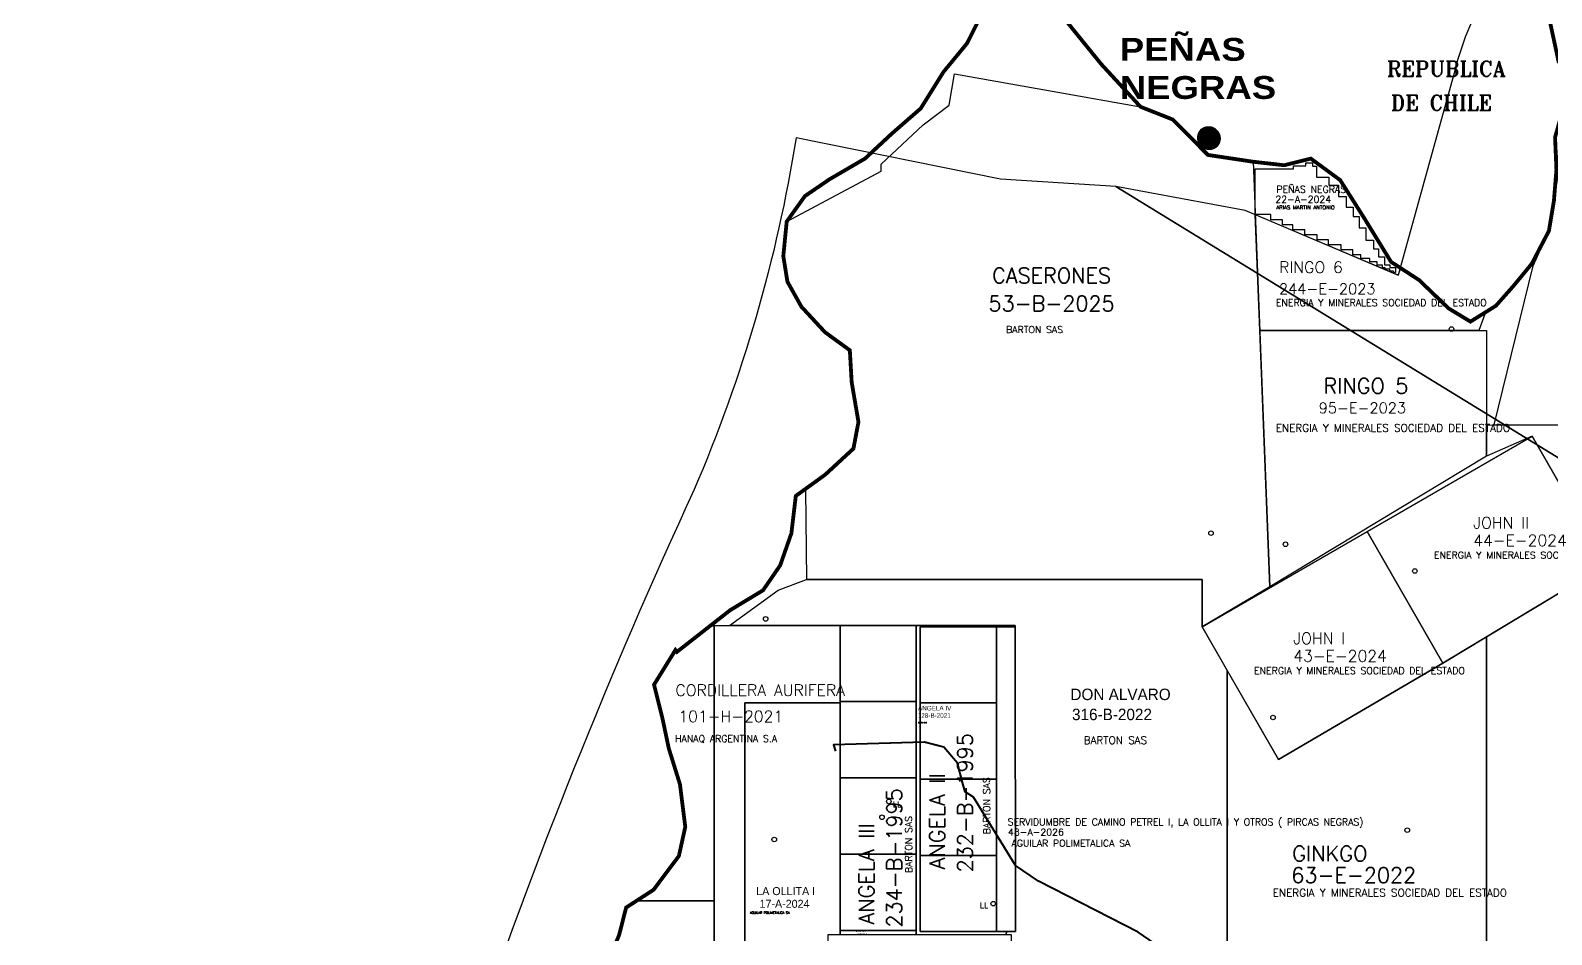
# Model space of a CAD drawing. Header units: metres. Extents: x -4406421 to 6012633, y 6449185 to 13337258.
# Drawn here: x 2442539 to 2462495, y 6870754 to 6882612 of the extents above; entities that cross this region are included whole.
import ezdxf

# ---------------------------------------------------------------- set-up
doc = ezdxf.new("R2010")
doc.units = ezdxf.units.M
doc.header["$LTSCALE"] = 20
doc.header["$MEASUREMENT"] = 0
doc.linetypes.add('CENTER', pattern=[2, 1.25, -0.25, 0.25, -0.25])
for name, color, linetype in [('CATEOS', 7, 'CONTINUOUS'), ('LIMDEP', 9, 'CONTINUOUS'), ('LIMITES', 119, 'CONTINUOUS'), ('MANIFEST', 1, 'CONTINUOUS'), ('MANIFEST-TEMP', 3, 'CONTINUOUS'), ('MINAS', 76, 'CONTINUOUS'), ('SERVIDUMBRE', 44, 'CONTINUOUS')]:
    doc.layers.add(name, color=color, linetype=linetype)
doc.layers.add('DEMASIA', color=7, linetype='CONTINUOUS', true_color=0xdefd91)
doc.layers.add('TITULARES', color=7, linetype='CONTINUOUS', true_color=0x04fbc6)
doc.styles.add('ROMANS', font='romans.shx', dxfattribs={"oblique": 1.17516e-08, "height": 3})
doc.styles.add('ROMANT', font='romant', dxfattribs={"height": 1400})

msp = doc.modelspace()

# ---------------------------------------------------------------- hatches: boundary and pattern name
at = {"layer": 'MANIFEST-TEMP', "ltscale": 100}
h = msp.add_hatch(dxfattribs=at)
h.set_pattern_fill('ANSI31', style=0)
h.set_pattern_definition([(45, (0, 0), (-0.0883883476483, 0.0883883476483), [])])
h.paths.add_polyline_path([(2457850, 6881200, 1), (2458150, 6881200, 1)])

# ---------------------------------------------------------------- linework, layer by layer
at = {"layer": 'CATEOS', "color": 0, "ltscale": 100}
for points in [[(2466404, 6885073), (2463843, 6879528), (2464147, 6879528), (2464147, 6877436), (2461742, 6877440), (2462252, 6879523), (2462460, 6879982), (2462593, 6880785), (2462541, 6881211), (2462832, 6881958), (2462587, 6882203), (2462472, 6882736), (2462595, 6883100), (2462798, 6883205), (2463141, 6883240), (2464092, 6883563), (2464852, 6884061), (2465445, 6884381), (2465527, 6884501)], [(2458608, 6880795), (2459109, 6880795), (2459109, 6880836), (2459273, 6880836), (2459273, 6880874), (2459359, 6880874), (2459359, 6880834), (2459413, 6880834), (2459413, 6880688), (2459574, 6880688), (2459574, 6880583), (2459699, 6880583), (2459699, 6880436), (2459801, 6880436), (2459801, 6880294), (2459894, 6880294), (2459894, 6880170), (2459972, 6880170), (2459972, 6880025), (2460057, 6880025), (2460057, 6879861), (2460159, 6879861), (2460159, 6879749), (2460223, 6879749), (2460223, 6879643), (2460303, 6879643), (2460303, 6879539), (2460372, 6879539), (2460372, 6879502), (2460447, 6879502), (2460447, 6879437), (2460423, 6879437), (2460423, 6879455), (2460374, 6879455), (2460374, 6879480), (2460314, 6879480), (2460314, 6879500), (2460275, 6879500), (2460275, 6879534), (2460207, 6879534), (2460207, 6879576), (2460113, 6879576), (2460113, 6879622), (2459994, 6879622), (2459994, 6879669), (2459890, 6879669), (2459890, 6879735), (2459735, 6879735), (2459735, 6879801), (2459568, 6879801), (2459568, 6879865), (2459420, 6879865), (2459420, 6879933), (2459259, 6879933), (2459259, 6879998), (2459100, 6879998), (2459100, 6880061), (2458966, 6880061), (2458966, 6880129), (2458813, 6880129), (2458813, 6880196), (2458608, 6880196)]]:
    msp.add_lwpolyline(points, close=True, dxfattribs=at)
at = {"layer": 'CATEOS', "ltscale": 100}
msp.add_lwpolyline([(2451509, 6871197), (2450492, 6871197), (2450714, 6871341), (2451046, 6871784), (2451130, 6872166), (2451060, 6872725), (2450914, 6873194), (2450827, 6873606), (2450720, 6874031), (2451001, 6874486), (2451020, 6874461), (2451458, 6874804), (2451509, 6874804)], close=True, dxfattribs=at)
at = {"layer": 'DEMASIA', "ltscale": 100}
for points in [[(2454161, 6874809), (2455459, 6874809), (2455459, 6874792), (2454211, 6874792), (2454211, 6870792), (2455342, 6870792), (2455341, 6870752), (2454161, 6870752)], [(2453161, 6870809), (2454161, 6870809), (2454161, 6870752), (2453161, 6870752)]]:
    msp.add_lwpolyline(points, close=True, dxfattribs=at)
at = {"layer": 'LIMDEP', "linetype": 'Continuous'}
for points in [[(2472327, 6898787, -0.094734), (2471572, 6897899), (2469637, 6896761, 0.219802), (2469009, 6896530), (2469222, 6894158), (2469191, 6890922), (2469292, 6889737, -0.082175), (2468834, 6888328, -0.091789), (2467560, 6887139, -0.036991), (2464255, 6885168), (2462070, 6883643, 0.129481), (2461230, 6882100), (2460483, 6879404), (2458477, 6880251), (2456777, 6880566), (2497152, 6855817), (2552669, 6821184)], [(2497152, 6855817), (2456777, 6880566), (2455265, 6880661), (2452583, 6881205, -0.062635), (2451246, 6876589, 0.02599), (2448294, 6869217), (2446867, 6865886), (2445428, 6865502), (2444682, 6865466), (2442072, 6865830)]]:
    msp.add_lwpolyline(points, format="xyb", dxfattribs=at)
at = {"layer": 'LIMITES', "color": 0, "linetype": 'CENTER', "lineweight": 120, "ltscale": 1500, "const_width": 50, "flags": 128}
msp.add_lwpolyline([(2424952, 6792541), (2425040, 6793088), (2425230, 6793674), (2425697, 6793952), (2426234, 6794193), (2426423, 6794347), (2426432, 6794639), (2426163, 6794865), (2425982, 6795117), (2425780, 6795463), (2425775, 6795920), (2425866, 6796289), (2425937, 6796677), (2426291, 6796865), (2426497, 6797172), (2426477, 6797756), (2426431, 6798377), (2426431, 6798891), (2426531, 6799533), (2426463, 6799913), (2426162, 6800113), (2425823, 6800331), (2425328, 6800764), (2425145, 6801142), (2425153, 6801600), (2425123, 6801929), (2425149, 6802387), (2425248, 6802629), (2425493, 6802854), (2425443, 6803329), (2425446, 6803609), (2425486, 6803952), (2425716, 6804354), (2426258, 6804779), (2426725, 6805019), (2426956, 6805390), (2427093, 6805569), (2427325, 6805858), (2427168, 6806192), (2427024, 6806565), (2426848, 6806944), (2426839, 6807153), (2427246, 6807120), (2427682, 6807360), (2427799, 6807602), (2427757, 6807926), (2427670, 6808299), (2427532, 6808678), (2427450, 6809160), (2427617, 6809530), (2428003, 6809712), (2428411, 6809615), (2428870, 6809506), (2429108, 6809782), (2429243, 6810158), (2429467, 6810548), (2429621, 6810981), (2429877, 6811302), (2430159, 6811698), (2430348, 6812329), (2430400, 6812736), (2430542, 6813080), (2430816, 6813553), (2431046, 6814038), (2431130, 6814389), (2430963, 6815053), (2430893, 6815624), (2430926, 6816024), (2431029, 6816483), (2431163, 6816948), (2431554, 6817187), (2431889, 6817312), (2432153, 6817556), (2432353, 6817907), (2432877, 6818180), (2432748, 6818356), (2432264, 6818897), (2432052, 6819085), (2431850, 6819470), (2431642, 6819906), (2431435, 6820189), (2431077, 6820382), (2430775, 6820601), (2430359, 6820856), (2430066, 6820897), (2429718, 6820754), (2429460, 6820497), (2429082, 6820283), (2428700, 6820285), (2428432, 6820377), (2428232, 6820654), (2428104, 6821205), (2428430, 6821590), (2428901, 6822033), (2428999, 6822409), (2429133, 6822817), (2428976, 6823228), (2428738, 6823454), (2428746, 6823835), (2428855, 6824275), (2428711, 6824590), (2428669, 6824958), (2428492, 6825344), (2428462, 6825712), (2428573, 6826037), (2428802, 6826554), (2429020, 6826887), (2428876, 6827234), (2428826, 6827691), (2428731, 6828211), (2429004, 6828728), (2429228, 6829131), (2429356, 6829640), (2429379, 6829812), (2429861, 6830427), (2430338, 6830973), (2430725, 6831549), (2431126, 6832049), (2431494, 6832612), (2431705, 6833053), (2431960, 6833469), (2431621, 6833700), (2431375, 6834059), (2431281, 6834433), (2431369, 6835056), (2431386, 6835221), (2431573, 6835516), (2431845, 6836129), (2432238, 6836248), (2432663, 6836354), (2432957, 6836764), (2433357, 6837347), (2433707, 6837802), (2434086, 6838041), (2434435, 6838630), (2434529, 6839228), (2434498, 6839679), (2434529, 6840334), (2434408, 6840885), (2434460, 6841279), (2434499, 6841737), (2434744, 6841956), (2434873, 6842326), (2435071, 6842792), (2435385, 6843164), (2435494, 6843617), (2435858, 6843500), (2435992, 6843921), (2436120, 6844386), (2436137, 6844615), (2435757, 6844954), (2435519, 6845199), (2435235, 6845539), (2435036, 6845714), (2435140, 6846065), (2435144, 6846262), (2435007, 6846521), (2434972, 6846762), (2435519, 6847328), (2435669, 6847545), (2435277, 6847833), (2434988, 6848135), (2434728, 6848602), (2434959, 6849437), (2434923, 6849818), (2434881, 6850129), (2434453, 6850225), (2433987, 6850442), (2433710, 6850725), (2433593, 6850876), (2433774, 6851164), (2433910, 6851477), (2433850, 6851725), (2433891, 6852017), (2434077, 6852452), (2434181, 6852783), (2434453, 6852863), (2434712, 6853063), (2435011, 6853517), (2435377, 6853827), (2435770, 6853914), (2436341, 6854054), (2436645, 6854096), (2436994, 6854157), (2437342, 6854339), (2437453, 6854594), (2437615, 6854876), (2437702, 6855049), (2438048, 6855440), (2437987, 6855694), (2437707, 6855754), (2437313, 6855730), (2437130, 6856110), (2437068, 6856465), (2436918, 6856794), (2436687, 6857007), (2436386, 6857162), (2436138, 6857172), (2435938, 6857411), (2435999, 6857609), (2436418, 6858211), (2436540, 6858569), (2436275, 6858992), (2436353, 6859336), (2436598, 6859631), (2437028, 6859846), (2437407, 6860047), (2437837, 6860211), (2438151, 6860030), (2438478, 6859837), (2438714, 6859751), (2438916, 6859893), (2439137, 6860017), (2439357, 6860254), (2439821, 6860298), (2440318, 6860208), (2440719, 6860226), (2441169, 6860352), (2441799, 6860861), (2442181, 6861336), (2442379, 6861847), (2442500, 6862325), (2442707, 6862601), (2442567, 6863140), (2442731, 6863771), (2443162, 6863897), (2443665, 6864341), (2443980, 6864625), (2444301, 6864914), (2444641, 6865192), (2445034, 6865336), (2445440, 6865411), (2446119, 6865572), (2446542, 6865805), (2447150, 6866086), (2447657, 6866270), (2447964, 6866668), (2448500, 6867055), (2448761, 6867561), (2449031, 6867894), (2449294, 6868234), (2449112, 6868512), (2449020, 6868772), (2449290, 6869061), (2449580, 6869331), (2449724, 6869486), (2449925, 6869698), (2450108, 6870368), (2450263, 6870751), (2450354, 6871108), (2450714, 6871341), (2451046, 6871784), (2451130, 6872166), (2451060, 6872725), (2450914, 6873194), (2450827, 6873606), (2450720, 6874031), (2451001, 6874486), (2451020, 6874461), (2451720, 6875009), (2452150, 6875269), (2452375, 6875596), (2452522, 6876017), (2452580, 6876507), (2452965, 6876785), (2453336, 6877127), (2453402, 6877477), (2453313, 6877998), (2453289, 6878417), (2452962, 6878655), (2452653, 6878989), (2452470, 6879317), (2452416, 6879653), (2452461, 6880106), (2452699, 6880439), (2453021, 6880659), (2453489, 6880932), (2453841, 6881260), (2454219, 6881589), (2454519, 6882070), (2454826, 6882442), (2455000, 6882788), (2455301, 6883160), (2455722, 6883089), (2456101, 6882769), (2456586, 6882171), (2457102, 6881611), (2457524, 6881444), (2457987, 6880979), (2458580, 6880890), (2458988, 6880844), (2459337, 6880931), (2459722, 6880649), (2460033, 6880157), (2460390, 6879576), (2460756, 6879339), (2461142, 6878968), (2461431, 6878793), (2461765, 6879001), (2461998, 6879264), (2462236, 6879553), (2462460, 6879982), (2462526, 6880377), (2462559, 6880785), (2462541, 6881211), (2462639, 6881555), (2462832, 6881958), (2462587, 6882203), (2462472, 6882736), (2462595, 6883100), (2462798, 6883205), (2463141, 6883240), (2464092, 6883563), (2464547, 6883849), (2464837, 6884087), (2465445, 6884381), (2465607, 6884618), (2465992, 6884903), (2466404, 6885073), (2466860, 6885256), (2467305, 6885853), (2467869, 6886604), (2468031, 6886931), (2468141, 6887288), (2468360, 6887641), (2468528, 6887973), (2469000, 6888418), (2469339, 6888785), (2469981, 6889416), (2469971, 6889804), (2470181, 6890347), (2470384, 6890960), (2470408, 6891616), (2470153, 6892154), (2470291, 6892893), (2470419, 6893410), (2470646, 6894100), (2470736, 6894610), (2470954, 6895013), (2470606, 6895353), (2470601, 6895760), (2470958, 6896305), (2471608, 6896784), (2472118, 6897299), (2472761, 6897784), (2473167, 6897910), (2473637, 6898068), (2473903, 6898173), (2474177, 6898685), (2474162, 6898851), (2473820, 6899292), (2473649, 6899723), (2473533, 6900377), (2473613, 6901230), (2473843, 6901672), (2474146, 6902427), (2474787, 6902632), (2475196, 6903025), (2475193, 6903311), (2475296, 6904291), (2475479, 6904637), (2475791, 6905469), (2476176, 6905684), (2476769, 6905801), (2476741, 6906430), (2476832, 6907005), (2477298, 6907093), (2477745, 6906825), (2478251, 6906678), (2479129, 6907095), (2479838, 6907337), (2480622, 6907032), (2481424, 6907057), (2481904, 6906897), (2482065, 6906571), (2482815, 6906578), (2483189, 6907320), (2483642, 6907833), (2483792, 6908496), (2484715, 6909369), (2484729, 6910631), (2485045, 6911355), (2485827, 6912154), (2486927, 6913341), (2487989, 6914205), (2488092, 6915060), (2487497, 6916446), (2487465, 6916871), (2487173, 6917688), (2487801, 6918445), (2488312, 6918982), (2488910, 6919417), (2489332, 6920374), (2489024, 6920963), (2489145, 6921392), (2489646, 6921733), (2489591, 6922279), (2489864, 6922668), (2489884, 6923118), (2490178, 6923595), (2490251, 6924622), (2490742, 6925908), (2490831, 6926700), (2491238, 6927137), (2491363, 6928620), (2491558, 6930069), (2491622, 6930919), (2491783, 6931462), (2491535, 6932259), (2491761, 6932890), (2491842, 6933612), (2491346, 6934381), (2491720, 6934756), (2492713, 6935603), (2493667, 6935987), (2494925, 6936309), (2495544, 6936832), (2495544, 6936832), (2495652, 6937598), (2495875, 6938452), (2495859, 6939042), (2495355, 6939348), (2495101, 6939822), (2494611, 6939811), (2494452, 6940994), (2494580, 6941868), (2494637, 6942673), (2494730, 6943706), (2494914, 6944484), (2495035, 6945282), (2495079, 6946055)], dxfattribs=at)
at = {"layer": 'LIMITES', "linetype": 'CENTER', "ltscale": 1500, "const_width": 50, "flags": 128}
msp.add_lwpolyline([(2444301, 6864914), (2444641, 6865192), (2445034, 6865336), (2445440, 6865411), (2446119, 6865572), (2446542, 6865805), (2447150, 6866086), (2447657, 6866270), (2447964, 6866668), (2448500, 6867055), (2448761, 6867561), (2449031, 6867894), (2449294, 6868234), (2449112, 6868512), (2449020, 6868772), (2449290, 6869061), (2449580, 6869331), (2449724, 6869486), (2449925, 6869698), (2450108, 6870368), (2450263, 6870751), (2450354, 6871108), (2450714, 6871341), (2451046, 6871784), (2451130, 6872166), (2451060, 6872725), (2450914, 6873194), (2450827, 6873606), (2450720, 6874031), (2451001, 6874486), (2451020, 6874461), (2451720, 6875009), (2452150, 6875269), (2452375, 6875596), (2452522, 6876017), (2452580, 6876507), (2452965, 6876785), (2453336, 6877127), (2453402, 6877477), (2453313, 6877998), (2453289, 6878417), (2452962, 6878655), (2452653, 6878989), (2452470, 6879317), (2452416, 6879653), (2452461, 6880106), (2452699, 6880439), (2453021, 6880659), (2453489, 6880932), (2453841, 6881260), (2454219, 6881589), (2454519, 6882070), (2454826, 6882442), (2455000, 6882788), (2455301, 6883160), (2455722, 6883089), (2456101, 6882769), (2456586, 6882171), (2457102, 6881611), (2457524, 6881444), (2457987, 6880979)], dxfattribs=at)
at = {"layer": 'LIMITES', "ltscale": 1500, "const_width": 50, "flags": 128}
for points in [[(2450108, 6870368), (2450263, 6870751), (2450354, 6871108), (2450714, 6871341), (2451046, 6871784), (2451130, 6872166), (2451060, 6872725), (2450914, 6873194), (2450827, 6873606), (2450720, 6874031), (2451001, 6874486), (2451020, 6874461), (2451720, 6875009), (2452150, 6875269), (2452375, 6875596), (2452522, 6876017), (2452580, 6876507), (2452965, 6876785), (2453336, 6877127), (2453402, 6877477), (2453313, 6877998), (2453289, 6878417), (2452962, 6878655), (2452653, 6878989), (2452470, 6879317), (2452416, 6879653), (2452461, 6880106), (2452699, 6880439), (2453021, 6880659), (2453489, 6880932), (2453841, 6881260), (2454219, 6881589), (2454519, 6882070), (2454826, 6882442), (2455000, 6882788)], [(2456101, 6882769), (2456586, 6882171), (2457102, 6881611), (2457524, 6881444), (2457987, 6880979), (2458580, 6880890), (2458988, 6880844), (2459337, 6880931), (2459722, 6880649), (2460033, 6880157), (2460390, 6879576), (2460756, 6879339), (2461142, 6878968), (2461431, 6878793), (2461765, 6879001), (2461998, 6879264), (2462236, 6879553), (2462460, 6879982), (2462526, 6880377)], [(2462587, 6882203), (2462472, 6882736)]]:
    msp.add_lwpolyline(points, dxfattribs=at)
at = {"layer": 'MANIFEST', "color": 1, "ltscale": 100}
for points in [[(2454660, 6882045), (2457102, 6881611), (2457524, 6881444), (2457987, 6880979), (2458580, 6880891), (2458801, 6875314), (2457911, 6874792), (2457911, 6875410), (2452723, 6875410), (2452710, 6876587), (2452965, 6876786), (2453337, 6877128), (2453403, 6877478), (2453314, 6877998), (2453290, 6878418), (2452962, 6878656), (2452653, 6878989), (2452471, 6879318), (2452416, 6879654), (2452461, 6880106), (2453700, 6880765), (2453700, 6880858), (2454249, 6881374), (2454592, 6881632)], [(2458801, 6875313), (2458668, 6878677), (2461641, 6878677), (2461641, 6877028)], [(2458241, 6874218), (2458911, 6873052), (2461068, 6874315), (2461641, 6874659), (2461641, 6869792), (2458241, 6869792)]]:
    msp.add_lwpolyline(points, close=True, dxfattribs=at)
at = {"layer": 'MANIFEST', "ltscale": 100}
for points in [[(2458608, 6880196), (2460483, 6879404), (2460483, 6879404), (2460518, 6879495), (2460756, 6879339), (2461142, 6878968), (2461431, 6878793), (2461633, 6878924), (2461542, 6878677), (2458668, 6878677)], [(2456741, 6869792), (2461641, 6869792), (2461641, 6874659), (2463211, 6875603), (2462241, 6877292), (2461641, 6877028), (2461641, 6877440), (2464139, 6877436), (2464147, 6877292), (2462788, 6877292), (2462617, 6876929), (2465759, 6876929), (2465759, 6875054), (2462611, 6875054), (2462611, 6872054), (2467000, 6872054), (2467000, 6867397), (2464467, 6867397), (2464467, 6868792), (2456616, 6868792)], [(2460076, 6876042), (2462241, 6877292), (2463211, 6875603), (2461068, 6874315)], [(2457911, 6874792), (2460076, 6876042), (2461068, 6874315), (2458911, 6873052)], [(2451709, 6874809), (2452350, 6875269), (2452722, 6875409), (2457911, 6875409), (2457911, 6874792), (2458241, 6874218), (2458241, 6870652), (2455411, 6870652), (2455411, 6870752), (2455341, 6870752), (2455342, 6870792), (2455461, 6870792), (2455459, 6874792), (2455459, 6874792), (2455459, 6874809)], [(2451509, 6874809), (2453161, 6874809), (2453161, 6873792), (2451911, 6873792), (2451911, 6866792), (2453009, 6866802), (2453009, 6864809), (2451509, 6864809), (2451509, 6863815), (2455009, 6863815), (2455009, 6860823), (2454465, 6860823), (2454465, 6863323), (2446065, 6863323), (2446065, 6863492), (2447509, 6863492), (2447509, 6864492), (2449509, 6864492), (2449509, 6865492), (2450509, 6865492), (2450509, 6866492), (2451509, 6866492)], [(2451911, 6873792), (2453161, 6873792), (2453161, 6870752), (2453002, 6870752), (2453002, 6867652), (2453277, 6867652), (2453277, 6866822), (2453009, 6866816), (2453009, 6866802), (2451911, 6866792)]]:
    msp.add_lwpolyline(points, close=True, dxfattribs=at)
for centre in [(2461182, 6878696), (2460701, 6875522), (2452184, 6874894), (2458840, 6873600), (2453711, 6872292), (2452297, 6872000)]:
    msp.add_circle(centre, 30, dxfattribs=at)
at = {"layer": 'MANIFEST', "color": 1, "ltscale": 100}
for centre in [(2458027, 6876018), (2459005, 6875873), (2460602, 6872123)]:
    msp.add_circle(centre, 30, dxfattribs=at)
at = {"layer": 'MANIFEST-TEMP', "color": 5, "ltscale": 100}
msp.add_lwpolyline([(2451709, 6874809), (2452350, 6875269)], dxfattribs=at)
at = {"layer": 'MINAS', "ltscale": 100}
for points in [[(2453161, 6874809), (2454161, 6874809), (2454161, 6873809), (2453161, 6873809)], [(2454211, 6874792), (2455211, 6874792), (2455211, 6873792), (2454211, 6873792)], [(2455211, 6874792), (2455459, 6874792), (2455461, 6870792), (2455211, 6870792)], [(2453161, 6873809), (2454161, 6873809), (2454161, 6872809), (2453161, 6872809)], [(2454211, 6873792), (2455211, 6873792), (2455211, 6872792), (2454211, 6872792)], [(2453161, 6872809), (2454161, 6872809), (2454161, 6871809), (2453161, 6871809)], [(2454211, 6872792), (2455211, 6872792), (2455211, 6871792), (2454211, 6871792)], [(2453161, 6871809), (2454161, 6871809), (2454161, 6870809), (2453161, 6870809)], [(2454211, 6871792), (2455211, 6871792), (2455211, 6870792), (2454211, 6870792)], [(2450492, 6871197), (2451509, 6871197), (2451509, 6870492), (2450509, 6870492), (2450509, 6870156), (2450050, 6870156), (2450108, 6870368), (2450263, 6870751), (2450354, 6871108)]]:
    msp.add_lwpolyline(points, close=True, dxfattribs=at)
for centre in [(2453800, 6872500), (2455170, 6871159)]:
    msp.add_circle(centre, 30, dxfattribs=at)
at = {"layer": 'SERVIDUMBRE', "color": 33, "lineweight": 40, "ltscale": 100}
msp.add_lwpolyline([(2457281, 6870639), (2457070, 6870784), (2455764, 6871453), (2455462, 6871661), (2454912, 6872555), (2454802, 6872626), (2454765, 6872748), (2454703, 6873000), (2454521, 6873211), (2454266, 6873278), (2453075, 6873241), (2453100, 6873160)], dxfattribs=at)
at = {"layer": 'SERVIDUMBRE', "color": 42, "lineweight": 40, "ltscale": 100}
msp.add_lwpolyline([(2457281, 6870639), (2457070, 6870784), (2455764, 6871453), (2455462, 6871661), (2454912, 6872555), (2454802, 6872626), (2454765, 6872749), (2454702, 6873001), (2454521, 6873211), (2454269, 6873277), (2453075, 6873242), (2453100, 6873160)], dxfattribs=at)

# ---------------------------------------------------------------- texts
at = {"layer": 'CATEOS', "linetype": 'Continuous', "style": 'ROMANS', "oblique": 0}
for s, height, p in [('22-A-2024', 90, (2458871, 6880352)), ('PEÑAS NEGRAS', 90, (2458885, 6880483)), ('CORDILLERA AURIFERA', 150, (2451001, 6873884)), ('101-H-2021', 150, (2451039, 6873539))]:
    msp.add_text(s, height=height, dxfattribs=at).set_placement(p)
at = {"layer": 'DEMASIA'}
for s, height, p in [('ANGELA IV', 60, (2454183, 6873693)), ('128-B-2021', 60, (2454180, 6873597)), ('ANGELA V', 20, (2453369, 6870787)), ('129-B-2021', 20, (2453371, 6870756))]:
    msp.add_text(s, height=height, dxfattribs=at).set_placement(p)
at = {"layer": 'LIMITES', "linetype": 'Continuous', "style": 'ROMANT'}
for s, p in [('REPUBLICA ', (2460335, 6882010)), ('DE CHILE', (2460387, 6881563))]:
    msp.add_text(s, height=200, dxfattribs=at).set_placement(p)
at = {"layer": 'MANIFEST', "linetype": 'Continuous', "style": 'ROMANS', "oblique": 0}
for s, height, p in [('CASERONES', 200, (2455156, 6879298)), ('RINGO 6', 150, (2458921, 6879432)), ('244-E-2023', 140, (2458919, 6879153)), ('53-B-2025', 200, (2455108, 6878930)), ('RINGO 5', 200, (2459503, 6877850)), ('95-E-2023', 140, (2459440, 6877591)), ('JOHN II', 150, (2461467, 6876079)), ('44-E-2024', 150, (2461467, 6875848)), ('JOHN I', 150, (2459107, 6874564)), ('43-E-2024', 150, (2459107, 6874332)), ('GINKGO', 200, (2459094, 6871716)), ('63-E-2022', 200, (2459081, 6871433))]:
    msp.add_text(s, height=height, dxfattribs=at).set_placement(p)
at = {"layer": 'MANIFEST', "color": 1}
for s, height, p in [('DON ALVARO', 150, (2456183, 6873829)), ('316-B-2022', 150, (2456204, 6873566)), ('LA OLLITA I', 105, (2452061, 6871271)), ('17-A-2024', 105, (2452104, 6871105))]:
    msp.add_text(s, height=height, dxfattribs=at).set_placement(p)
at = {"layer": 'MANIFEST-TEMP', "color": 2, "ltscale": 100, "insert": (2456830, 6882514), "char_height": 300, "width": 3602.76, "attachment_point": 1, "style": 'ROMANS'}
msp.add_mtext('\\fArial Black|b0|i0|c0|p34;PEÑAS NEGRAS', dxfattribs=at)
at = {"layer": 'MINAS', "linetype": 'Continuous', "style": 'ROMANS', "oblique": 0}
for s, p in [('232-B-1995', (2454900, 6871569)), ('234-B-1995', (2453972, 6870846)), ('ANGELA II', (2454534, 6871609)), ('ANGELA III', (2453606, 6870886))]:
    msp.add_text(s, height=200, rotation=90, dxfattribs=at).set_placement(p)
for p in [(2453854, 6872426), (2454995, 6871098)]:
    msp.add_text('LL', height=75, dxfattribs=at).set_placement(p)
at = {"layer": 'SERVIDUMBRE', "linetype": 'Continuous', "style": 'ROMANS', "oblique": 0}
for s, p in [('SERVIDUMBRE DE CAMINO PETREL I, LA OLLITA I Y OTROS ( PIRCAS NEGRAS)', (2455359, 6872185)), ('48-A-2026', (2455364, 6872052)), ('AGUILAR POLIMETALICA SA', (2455410, 6871907))]:
    msp.add_text(s, height=90, dxfattribs=at).set_placement(p)
at = {"layer": 'TITULARES', "color": 160, "linetype": 'Continuous', "style": 'ROMANS'}
for s, height, p in [('ARIAS MARTIN ANTONIO', 50, (2458885, 6880266)), ('BARTON SAS', 90, (2455339, 6878644)), ('ENERGIA Y MINERALES SOCIEDAD DEL ESTADO', 100, (2458877, 6877349)), ('ENERGIA Y MINERALES SOCIEDAD DEL ESTADO', 90, (2460952, 6875685)), ('ENERGIA Y MINERALES SOCIEDAD DEL ESTADO', 90, (2458592, 6874170)), ('BARTON SAS', 13, (2454188, 6873525)), ('HANAQ ARGENTINA S.A', 90, (2450996, 6873279)), ('BARTON SAS', 100, (2456357, 6873253)), ('ENERGIA Y MINERALES SOCIEDAD DEL ESTADO', 100, (2458837, 6871252)), ('AGUILAR POLIMETALICA SA', 30, (2451979, 6871026))]:
    msp.add_text(s, height=height, dxfattribs=at).set_placement(p)
at = {"layer": 'TITULARES', "color": 5, "linetype": 'Continuous', "style": 'ROMANS'}
msp.add_text('ENERGIA Y MINERALES SOCIEDAD DEL ESTADO', height=90, dxfattribs=at).set_placement((2458878, 6878997))
at = {"layer": 'TITULARES', "color": 160, "linetype": 'Continuous', "style": 'ROMANS'}
for p in [(2455131, 6872069), (2454108, 6871561)]:
    msp.add_text('BARTON SAS', height=90, rotation=90.3235, dxfattribs=at).set_placement(p)

doc.saveas('drawing.dxf')
